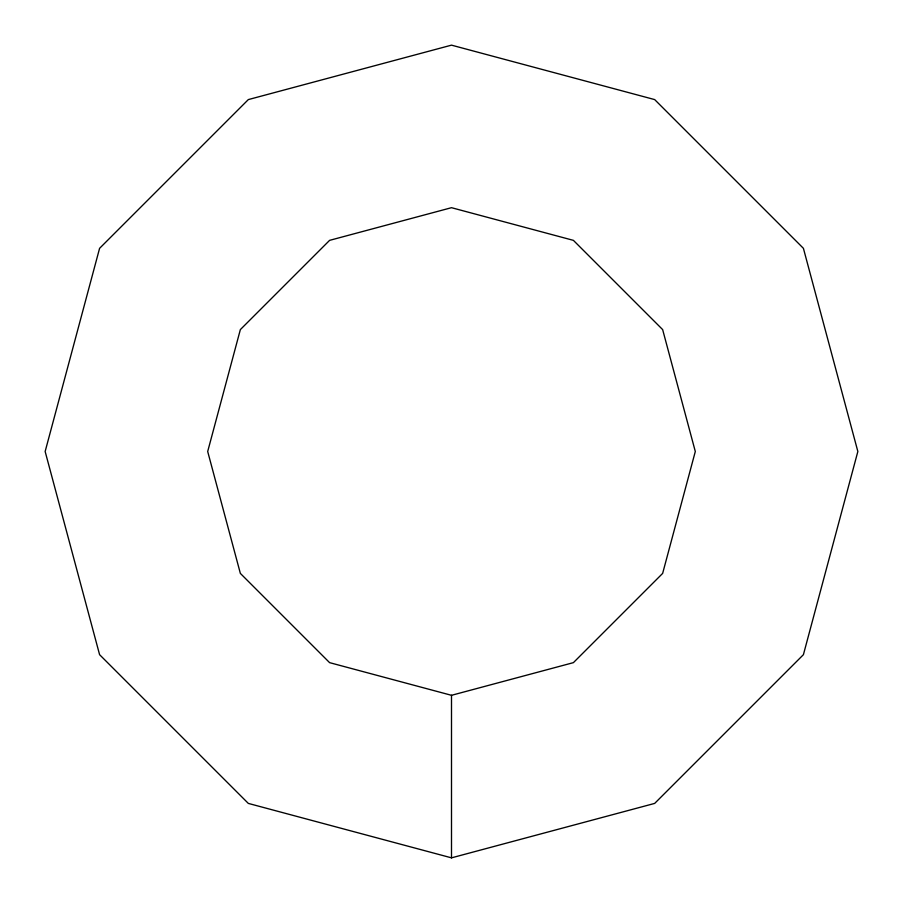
<?xml version="1.0" encoding="UTF-8"?>
<svg xmlns="http://www.w3.org/2000/svg" width="903" height="903" viewBox="0 0 903 903"><rect width="100%" height="100%" fill="white"/><g stroke="black" fill="none" stroke-linecap="round" stroke-linejoin="round"><path stroke-width="1.35" d="M451.5 695.31L573.405 662.644L662.644 573.405L695.31 451.5L662.644 329.595L573.405 240.356L451.5 207.69L329.595 240.356L240.356 329.595L207.69 451.5L240.356 573.405L329.595 662.644L451.5 695.31L451.5 857.85L248.325 803.41L99.59 654.675L45.15 451.5L99.59 248.325L248.325 99.59L451.5 45.15L654.675 99.59L803.41 248.325L857.85 451.5L803.41 654.675L654.675 803.41L451.5 857.85"/></g></svg>
